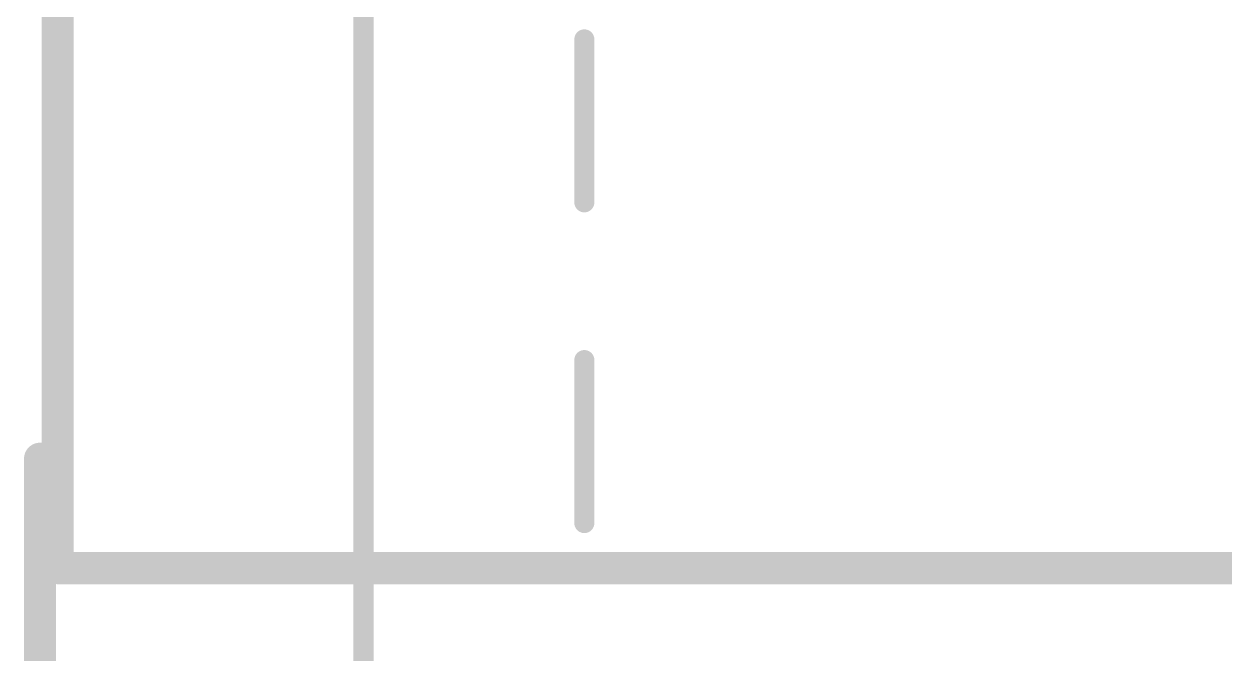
# Model space of a CAD drawing. Extents: x -13.8 to 41.3, y -8.1 to 33.8.
# Drawn here: x 0.3 to 7.91, y 19.76 to 23.76 of the extents above; entities that cross this region are included whole.
import ezdxf

# ---------------------------------------------------------------- set-up
doc = ezdxf.new("R2010")
doc.units = 0
doc.layers.add('21', color=40, linetype='CONTINUOUS')
doc.layers.add('22', color=6, linetype='CONTINUOUS')

msp = doc.modelspace()

# ---------------------------------------------------------------- linework, layer by layer
at = {"layer": '21'}
for points, const_width in [([(2.4505, -2.298), (2.4505, 26.942)], 0.127), ([(3.8505, 22.6253), (3.8505, 23.6587)], 0.127), ([(3.8505, 20.592), (3.8505, 21.6253)], 0.127), ([(0.4, 21), (0.4, 14.4)], 0.2032)]:
    msp.add_lwpolyline(points, dxfattribs=dict(at, const_width=const_width))
for points, const_width in [([(3.8823, 23.6587, 1), (3.8188, 23.6587)], 0.0635), ([(3.8188, 22.6253, 1), (3.8823, 22.6253)], 0.0635), ([(3.8823, 21.6253, 1), (3.8188, 21.6253)], 0.0635), ([(0.4508, 21, 1), (0.3492, 21)], 0.1016), ([(3.8188, 20.592, 1), (3.8823, 20.592)], 0.0635)]:
    msp.add_lwpolyline(points, format="xyb", dxfattribs=dict(at, const_width=const_width))
at = {"layer": '22', "const_width": 0.2032}
for points in [[(0.512, 24.116), (0.512, 20.306)], [(0.512, 20.306), (30.992, 20.306)]]:
    msp.add_lwpolyline(points, dxfattribs=at)
at = {"layer": '22', "const_width": 0.1016}
for points in [[(0.512, 20.3568, 1), (0.512, 20.2552)], [(0.4612, 20.306, 1), (0.5628, 20.306)]]:
    msp.add_lwpolyline(points, format="xyb", dxfattribs=at)

doc.saveas('drawing.dxf')
